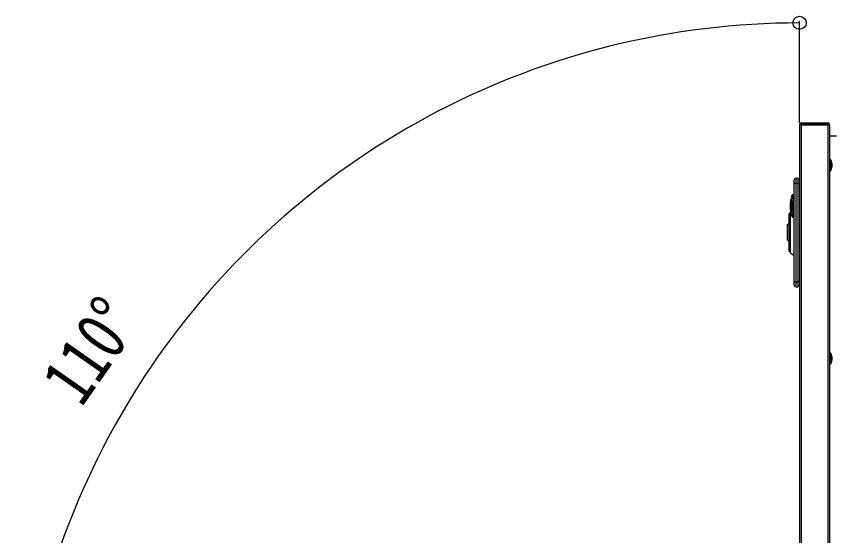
# Model space of a CAD drawing. Units: millimetres, scale not verified. Extents: x -2102 to 2102, y -1485 to 1485.
# Drawn here: x 27.6 to 491.9, y 800.7 to 1096 of the extents above; entities that cross this region are included whole.
import ezdxf
from ezdxf.enums import TextEntityAlignment as Align

# ---------------------------------------------------------------- set-up
doc = ezdxf.new("R2010")
doc.units = ezdxf.units.MM
doc.header["$LTSCALE"] = 8
doc.layers.add('0-4_YKK_A1', color=4, linetype='Continuous')
doc.layers.add('0-5_YKK_D', color=6, linetype='Continuous')
doc.styles.add('ＭＳ ゴシック', font='')
doc.styles.get('ＭＳ ゴシック').set_extended_font_data('MS Gothic')

msp = doc.modelspace()

# ---------------------------------------------------------------- linework, layer by layer
at = {"layer": '0-4_YKK_A1'}
for p, q in [((473.51, 1034.7), (473.51, 1035.5)), ((473.51, 1035.5), (488.51, 1035.5)), ((488.51, 1035.5), (488.51, 1034.7)), ((472.51, 1034.5), (472.51, 650.1)), ((472.51, 1034.5), (473.31, 1034.5)), ((473.31, 1034.346), (473.31, 1034.5)), ((488.51, 1034.7), (473.51, 1034.7)), ((473.51, 650.254), (473.51, 1034.346)), ((473.51, 1034.346), (488.51, 1034.346)), ((488.51, 1034.346), (488.51, 650.254)), ((488.769, 1034.313), (488.51, 1034.346)), ((488.71, 1034.5), (489.51, 1034.5)), ((488.71, 1034.346), (488.71, 1034.5)), ((489.01, 1034.28), (488.769, 1034.313)), ((489.51, 1034.5), (489.51, 650.1)), ((493.51, 1027.8), (489.51, 1027.8)), ((489.51, 1014.65), (490.01, 1014.65)), ((490.01, 1014.65), (490.01, 1008.15)), ((489.51, 1008.15), (490.01, 1008.15)), ((491.01, 1010.681), (491.01, 1012.119)), ((469.51, 943.118), (469.51, 1003.082)), ((470.492, 1004.082), (471.51, 1004.1)), ((470.492, 942.118), (470.492, 1004.082)), ((471.51, 1004.1), (471.51, 942.1)), ((471.51, 1003.25), (472.41, 1003.25)), ((469.51, 1001.1), (471.51, 1001.1)), ((471.51, 1000.75), (472.41, 1000.75)), ((468.016, 993.838), (468.016, 993.84)), ((469.51, 994.507), (468.649, 994.491)), ((468.649, 994.491), (468.65, 994.491)), ((467.526, 991.222), (467.569, 991.426)), ((467.745, 991.638), (467.791, 991.421)), ((467.749, 991.433), (467.75, 991.432)), ((467.31, 984.7), (467.525, 984.849)), ((467.31, 961.5), (467.31, 984.7)), ((467.569, 984.974), (467.526, 985.178)), ((469.176, 988.2), (469.17, 987.348)), ((469.174, 988.644), (469.176, 988.2)), ((466.51, 983.8), (466.81, 984.1)), ((466.51, 962.4), (466.51, 983.8)), ((466.81, 962.1), (466.81, 984.1)), ((467.31, 984.1), (466.81, 984.1)), ((468.016, 982.56), (468.016, 982.563)), ((468.649, 981.909), (468.649, 981.909)), ((469.51, 981.893), (468.649, 981.909)), ((465.71, 968.681), (465.71, 977.519)), ((466.41, 978.341), (466.01, 977.928)), ((466.41, 978.5), (466.51, 978.6)), ((466.41, 978.341), (466.41, 978.5)), ((466.01, 968.272), (466.41, 967.859)), ((466.41, 967.847), (466.41, 967.859)), ((466.41, 967.847), (466.51, 967.744)), ((466.51, 962.4), (466.81, 962.1)), ((467.31, 962.1), (466.81, 962.1)), ((467.31, 961.5), (469.51, 959.973)), ((469.51, 945.1), (471.51, 945.1)), ((471.51, 945.45), (472.51, 945.45)), ((471.51, 942.95), (472.51, 942.95)), ((470.492, 942.118), (471.51, 942.1)), ((489.51, 904.65), (490.01, 904.65)), ((490.01, 904.65), (490.01, 898.15)), ((491.01, 900.681), (491.01, 902.119)), ((489.51, 898.15), (490.01, 898.15))]:
    msp.add_line(p, q, dxfattribs=at)
for points in [[(472.644, 1034.449), (472.544, 1034.474), (472.51, 1034.5)], [(473.51, 1034.346), (473.31, 1034.366), (473.01, 1034.398), (472.803, 1034.423), (472.644, 1034.449)], [(489.51, 1034.146), (489.476, 1034.18), (489.376, 1034.213), (489.217, 1034.246), (489.01, 1034.28)], [(468.65, 994.491), (468.571, 994.484), (468.423, 994.438), (468.3, 994.36), (468.213, 994.272), (468.151, 994.182), (468.107, 994.097), (468.072, 994.013), (468.041, 993.923), (468.016, 993.838)], [(468.031, 993.89), (468.1, 994.063), (468.172, 994.13), (468.245, 994.086), (468.316, 993.933), (468.385, 993.677), (468.448, 993.331), (468.505, 992.916), (468.553, 992.46), (468.594, 991.977), (468.628, 991.479)], [(468.65, 994.491), (468.713, 994.444), (468.783, 994.282), (468.85, 994.01), (468.911, 993.644), (468.967, 993.203), (469.014, 992.72), (469.054, 992.206), (469.087, 991.679), (469.114, 991.147), (469.135, 990.618), (469.151, 990.1)], [(467.487, 991.31), (467.47, 991.184), (467.448, 990.997), (467.426, 990.779), (467.406, 990.528), (467.387, 990.241), (467.369, 989.915), (467.354, 989.548), (467.342, 989.139), (467.334, 988.688), (467.331, 988.2)], [(467.365, 988.2), (467.368, 988.73), (467.379, 989.248), (467.397, 989.74), (467.421, 990.193), (467.451, 990.598), (467.486, 990.944), (467.526, 991.222)], [(467.487, 991.308), (467.487, 991.31), (467.505, 991.421), (467.55, 991.638), (467.598, 991.77), (467.648, 991.815), (467.697, 991.77), (467.745, 991.638)], [(467.569, 991.426), (467.614, 991.55), (467.66, 991.592), (467.706, 991.55), (467.749, 991.433)], [(467.946, 988.2), (467.944, 988.611), (467.938, 988.994), (467.93, 989.345), (467.918, 989.663), (467.905, 989.95), (467.891, 990.206), (467.876, 990.434), (467.86, 990.634), (467.844, 990.809), (467.828, 990.959), (467.812, 991.088), (467.796, 991.196), (467.781, 991.285), (467.768, 991.355), (467.756, 991.409), (467.749, 991.433)], [(467.791, 991.421), (467.833, 991.124), (467.871, 990.756), (467.903, 990.325), (467.928, 989.841), (467.947, 989.317), (467.959, 988.765), (467.963, 988.2)], [(468.628, 991.479), (468.655, 990.978), (468.676, 990.48), (468.693, 989.991), (468.705, 989.517), (468.713, 989.059), (468.717, 988.619), (468.718, 988.2)], [(469.151, 990.1), (469.162, 989.597), (469.17, 989.111), (469.174, 988.644)], [(467.331, 988.2), (467.334, 987.747), (467.34, 987.325), (467.351, 986.941), (467.364, 986.594), (467.38, 986.282), (467.397, 986.005), (467.415, 985.759), (467.434, 985.544), (467.453, 985.355), (467.473, 985.191), (467.487, 985.091)], [(467.526, 985.178), (467.486, 985.456), (467.451, 985.802), (467.421, 986.207), (467.397, 986.66), (467.379, 987.152), (467.368, 987.67), (467.365, 988.2)], [(467.791, 984.979), (467.745, 984.762), (467.697, 984.63), (467.648, 984.585), (467.598, 984.63), (467.55, 984.762), (467.505, 984.979), (467.487, 985.091)], [(467.749, 984.965), (467.706, 984.85), (467.66, 984.808), (467.614, 984.85), (467.569, 984.974)], [(467.749, 984.965), (467.751, 984.972), (467.765, 985.032), (467.782, 985.116), (467.8, 985.228), (467.819, 985.368), (467.838, 985.537), (467.857, 985.738), (467.876, 985.974), (467.894, 986.246), (467.911, 986.557), (467.925, 986.908), (467.936, 987.299), (467.944, 987.732), (467.946, 988.2)], [(467.963, 988.2), (467.959, 987.635), (467.947, 987.083), (467.928, 986.559), (467.903, 986.075), (467.871, 985.644), (467.833, 985.276), (467.791, 984.979)], [(468.718, 988.2), (468.713, 987.397), (468.698, 986.608), (468.674, 985.849), (468.64, 985.133), (468.597, 984.472), (468.547, 983.88), (468.49, 983.369), (468.428, 982.946), (468.361, 982.621), (468.291, 982.399), (468.219, 982.286), (468.146, 982.282), (468.075, 982.389), (468.016, 982.56)], [(469.17, 987.348), (469.156, 986.512), (469.132, 985.706), (469.099, 984.946), (469.057, 984.245), (469.008, 983.618), (468.953, 983.075), (468.892, 982.626), (468.826, 982.281), (468.758, 982.046), (468.688, 981.925), (468.649, 981.909)], [(468.016, 982.563), (468.041, 982.477), (468.072, 982.388), (468.107, 982.304), (468.151, 982.219), (468.213, 982.129), (468.298, 982.042), (468.421, 981.962), (468.57, 981.916), (468.65, 981.909)], [(465.71, 977.519), (465.713, 977.538), (465.723, 977.563), (465.738, 977.593), (465.76, 977.629), (465.788, 977.668), (465.821, 977.713), (465.86, 977.761), (465.904, 977.813), (465.955, 977.869), (466.01, 977.928)], [(466.01, 968.272), (465.955, 968.331), (465.904, 968.387), (465.86, 968.439), (465.821, 968.487), (465.788, 968.531), (465.76, 968.571), (465.739, 968.606), (465.723, 968.637), (465.713, 968.661), (465.71, 968.681)]]:
    msp.add_lwpolyline(points, dxfattribs=at)
for centre, radius, start, end in [((473.51, 1034.5), 1, 90, 180), ((488.51, 1034.5), 1, 0, 90), ((473.51, 1034.5), 0.2, 90, 180), ((488.51, 1034.5), 0.2, 360, 90), ((485.487, 1011.4), 5.569, 7.4217, 35.70212), ((485.487, 1011.4), 5.569, 324.29788, 352.5783), ((470.51, 1003.082), 1, 91, 180), ((488.66, 988.2), 21.4, 164.72063, 171.64806), ((488.66, 988.2), 21.4, 188.35194, 195.27955), ((470.51, 943.118), 1, 180, 269), ((485.487, 901.4), 5.569, 7.4217, 35.70212), ((485.487, 901.4), 5.569, 324.29788, 352.5783)]:
    msp.add_arc(centre, radius, start, end, dxfattribs=at)
at = {"layer": '0-5_YKK_D'}
msp.add_line((472.51, 1035.5), (472.51, 1093.286), dxfattribs=at)
msp.add_circle((472.51, 1092.286), 3.75, dxfattribs=at)
msp.add_arc((472.51, 647.36), 444.926, 90, 200, dxfattribs=at)

# ---------------------------------------------------------------- texts
at = {"layer": '0-5_YKK_D', "style": 'ＭＳ ゴシック', "width": 0.8}
msp.add_text('110°', height=29.33, rotation=54.998, dxfattribs=at).set_placement((71.721, 868.117), align=Align.BOTTOM_LEFT)

doc.saveas('drawing.dxf')
